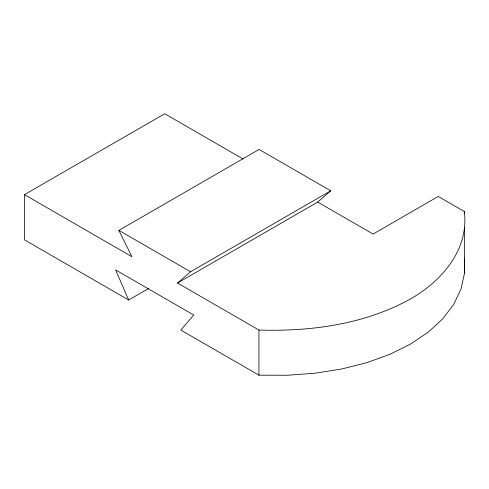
<?xml version="1.0" encoding="UTF-8"?>
<svg xmlns="http://www.w3.org/2000/svg" width="489" height="489" viewBox="0 0 489 489"><rect width="100%" height="100%" fill="white"/><g stroke="black" fill="none" stroke-linecap="round" stroke-linejoin="round"><path stroke-width="0.73" d="M177.513 283.033L317.716 202.085L373.083 234.054L438.223 196.444L464.281 211.492C469.269 249.567 441.628 281.23 410.54 298.932C364.562 324.415 310.851 331.64 258.938 330.044L177.513 283.033L190.539 271.75L330.741 190.802L259.084 149.438L118.882 230.38L131.914 256.707L24.45 194.64L24.45 239.824L128.656 300.008L148.497 288.559M464.55 227.905L464.55 273.033L460.974 289.091L453.621 304.488L442.618 318.956L428.168 332.227L410.54 344.06L390.045 354.238L367.056 362.581L342 368.932L315.326 373.18L287.52 375.246L258.938 375.173L180.783 330.057L193.797 315.05L115.63 269.922L128.656 300.008M317.716 202.085L330.741 190.802M24.45 194.64L164.756 113.754L243.137 159.023M118.882 230.38L190.539 271.75M464.305 258.113L464.55 273.033M464.281 211.492L464.281 213.748M258.938 330.044L258.938 375.173"/></g></svg>
